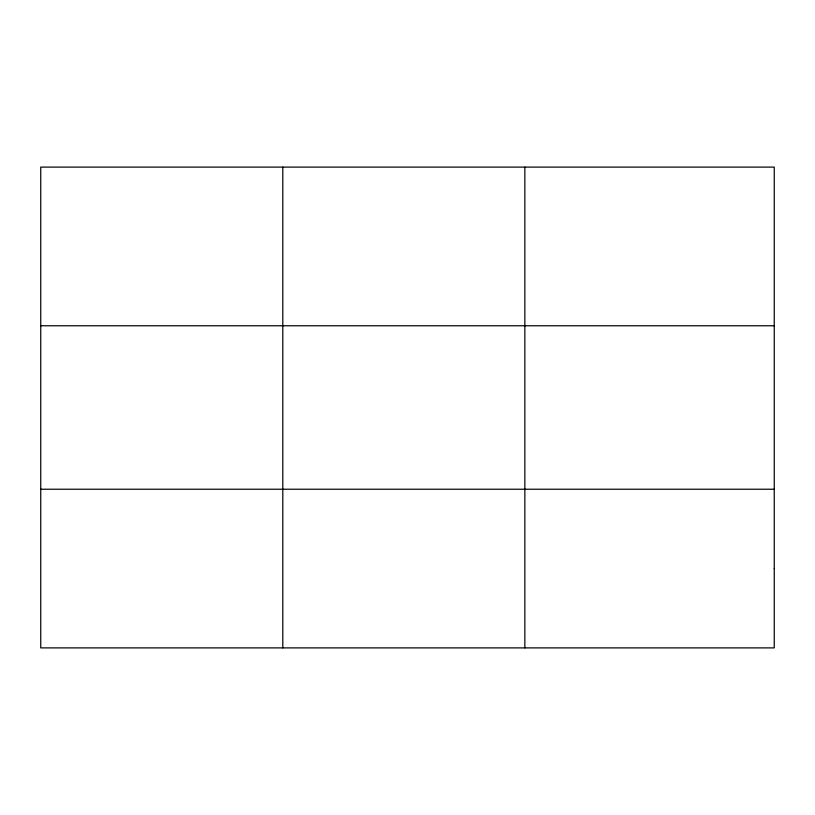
<?xml version="1.0" encoding="UTF-8"?>
<svg xmlns="http://www.w3.org/2000/svg" width="815" height="815" viewBox="0 0 815 815"><rect width="100%" height="100%" fill="white"/><g stroke="black" fill="none" stroke-linecap="round" stroke-linejoin="round"><path stroke-width="1.22" d="M282.805 167.106L282.805 647.894M524.86 167.106L524.86 647.894M40.75 325.766L774.25 325.766M40.75 489.234L774.25 489.234M774.25 568.564L774.25 647.894L40.75 647.894L40.75 167.106L774.25 167.106L774.25 568.564"/></g></svg>
